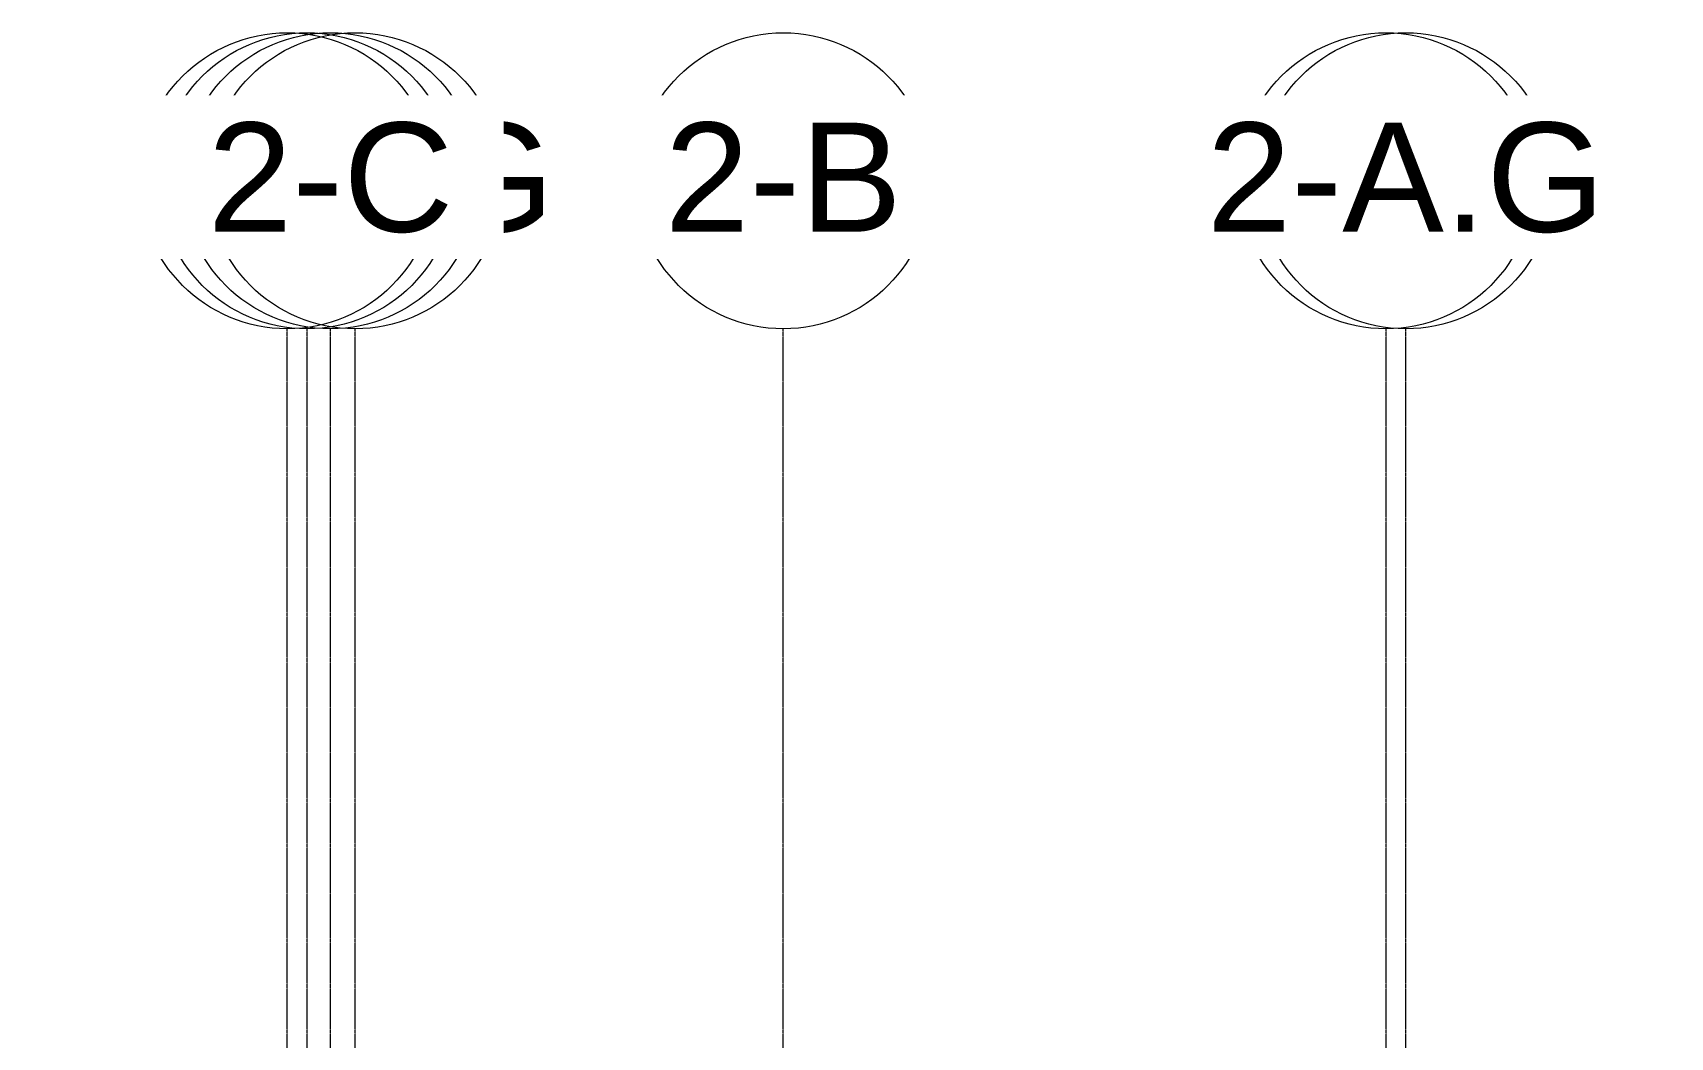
# Model space of a CAD drawing. Header units: inches. Extents: x 21954 to 47768, y -132 to 769.
# Drawn here: x 43734 to 44398, y 362 to 769 of the extents above; entities that cross this region are included whole.
import ezdxf

# ---------------------------------------------------------------- set-up
doc = ezdxf.new("R2010")
doc.units = ezdxf.units.IN
doc.header["$MEASUREMENT"] = 0
doc.linetypes.add('Grid Line 1_2_', pattern=[0.875, 0.5, -0.125, 0.125, -0.125])
doc.layers.add('S-GRID', color=1, linetype='Continuous', lineweight=9)
doc.layers.add('S-GRID-IDEN', color=1, linetype='Continuous', lineweight=9)
doc.styles.add('Arial', font='arial.ttf', dxfattribs={"height": 44.258982})

# ---------------------------------------------------------------- blocks, each defined once
blk = doc.blocks.new('Grid - Grid Head - Circle-14747-Structural - Elevation - West - Fieldhouse')
at = {"layer": 'S-GRID-IDEN'}
blk.add_circle((21143.8, 708.66), 60, dxfattribs=at)

msp = doc.modelspace()

# ---------------------------------------------------------------- linework, layer by layer
at = {"layer": 'S-GRID', "linetype": 'Grid Line 1_2_'}
for p, q in [((43837.36, -132), (43837.36, 648.66)), ((43845.36, -132), (43845.36, 648.66)), ((43854.86, -132), (43854.86, 648.66)), ((43854.86, -132), (43854.86, 648.66)), ((43864.86, -132), (43864.86, 648.66)), ((44038.36, -132), (44038.36, 648.66)), ((44038.36, -132), (44038.36, 648.66)), ((44282.61, -132), (44282.61, 648.66)), ((44282.61, -132), (44282.61, 648.66)), ((44290.61, -132), (44290.61, 648.66)), ((44290.61, -132), (44290.61, 648.66))]:
    msp.add_line(p, q, dxfattribs=at)

# ---------------------------------------------------------------- block references
at = {"layer": 'S-GRID-IDEN'}
for p in [(22701.56, 0), (22894.56, 0), (23138.81, 0)]:
    msp.add_blockref('Grid - Grid Head - Circle-14747-Structural - Elevation - West - Fieldhouse', p, dxfattribs=at)

# ---------------------------------------------------------------- next in the draw order: texts
at = {"layer": 'S-GRID-IDEN', "char_height": 44.259, "width": 106.38, "attachment_point": 2, "line_spacing_factor": 0.938532, "style": 'Arial', "bg_fill": 3, "box_fill_scale": 1.25, "bg_fill_color": 0, "bg_fill_transparency": 0}
for s, insert in [('3-3', (43845.35, 732.25)), ('3-2', (44038.35, 732.25)), ('3-1', (44282.6, 732.25))]:
    msp.add_mtext(s, dxfattribs=dict(at, insert=insert))

# ---------------------------------------------------------------- next in the draw order: block references
at = {"layer": 'S-GRID-IDEN'}
for p in [(22693.56, 0), (22894.56, 0), (23146.81, 0)]:
    msp.add_blockref('Grid - Grid Head - Circle-14747-Structural - Elevation - West - Fieldhouse', p, dxfattribs=at)

# ---------------------------------------------------------------- next in the draw order: texts
at = {"layer": 'S-GRID-IDEN', "char_height": 44.259, "width": 184.14, "attachment_point": 2, "line_spacing_factor": 0.938532, "style": 'Arial', "bg_fill": 3, "box_fill_scale": 1.25, "bg_fill_color": 0, "bg_fill_transparency": 0}
for s, insert in [('3-3.G', (43837.35, 732.25)), ('3-1.G', (44290.6, 732.25))]:
    msp.add_mtext(s, dxfattribs=dict(at, insert=insert))

# ---------------------------------------------------------------- next in the draw order: block references
at = {"layer": 'S-GRID-IDEN'}
for p in [(22711.06, 0), (23138.81, 0)]:
    msp.add_blockref('Grid - Grid Head - Circle-14747-Structural - Elevation - West - Fieldhouse', p, dxfattribs=at)

# ---------------------------------------------------------------- next in the draw order: texts
at = {"layer": 'S-GRID-IDEN', "char_height": 44.259, "width": 114.48, "attachment_point": 2, "line_spacing_factor": 0.938532, "style": 'Arial', "bg_fill": 3, "box_fill_scale": 1.25, "bg_fill_color": 0, "bg_fill_transparency": 0}
for s, insert in [('1-A', (43854.85, 732.25)), ('2-A', (44282.6, 732.25))]:
    msp.add_mtext(s, dxfattribs=dict(at, insert=insert))

# ---------------------------------------------------------------- next in the draw order: block references
at = {"layer": 'S-GRID-IDEN'}
for p in [(22721.06, 0), (23146.81, 0)]:
    msp.add_blockref('Grid - Grid Head - Circle-14747-Structural - Elevation - West - Fieldhouse', p, dxfattribs=at)

# ---------------------------------------------------------------- next in the draw order: texts
at = {"layer": 'S-GRID-IDEN', "char_height": 44.259, "width": 192.24, "attachment_point": 2, "line_spacing_factor": 0.938532, "style": 'Arial', "bg_fill": 3, "box_fill_scale": 1.25, "bg_fill_color": 0, "bg_fill_transparency": 0}
for s, insert in [('1-A.G', (43864.85, 732.25)), ('2-A.G', (44290.6, 732.25))]:
    msp.add_mtext(s, dxfattribs=dict(at, insert=insert))

# ---------------------------------------------------------------- next in the draw order: block references
at = {"layer": 'S-GRID-IDEN'}
msp.add_blockref('Grid - Grid Head - Circle-14747-Structural - Elevation - West - Fieldhouse', (22711.06, 0), dxfattribs=at)

# ---------------------------------------------------------------- next in the draw order: texts
at = {"layer": 'S-GRID-IDEN', "insert": (44038.35, 732.25), "char_height": 44.259, "width": 114.48, "attachment_point": 2, "line_spacing_factor": 0.938532, "style": 'Arial', "bg_fill": 3, "box_fill_scale": 1.25, "bg_fill_color": 0, "bg_fill_transparency": 0}
msp.add_mtext('2-B', dxfattribs=at)

# ---------------------------------------------------------------- next in the draw order: texts
at = {"layer": 'S-GRID-IDEN', "insert": (43854.85, 732.25), "char_height": 44.259, "width": 118.26, "attachment_point": 2, "line_spacing_factor": 0.938532, "style": 'Arial', "bg_fill": 3, "box_fill_scale": 1.25, "bg_fill_color": 0, "bg_fill_transparency": 0}
msp.add_mtext('2-C', dxfattribs=at)

doc.saveas('drawing.dxf')
